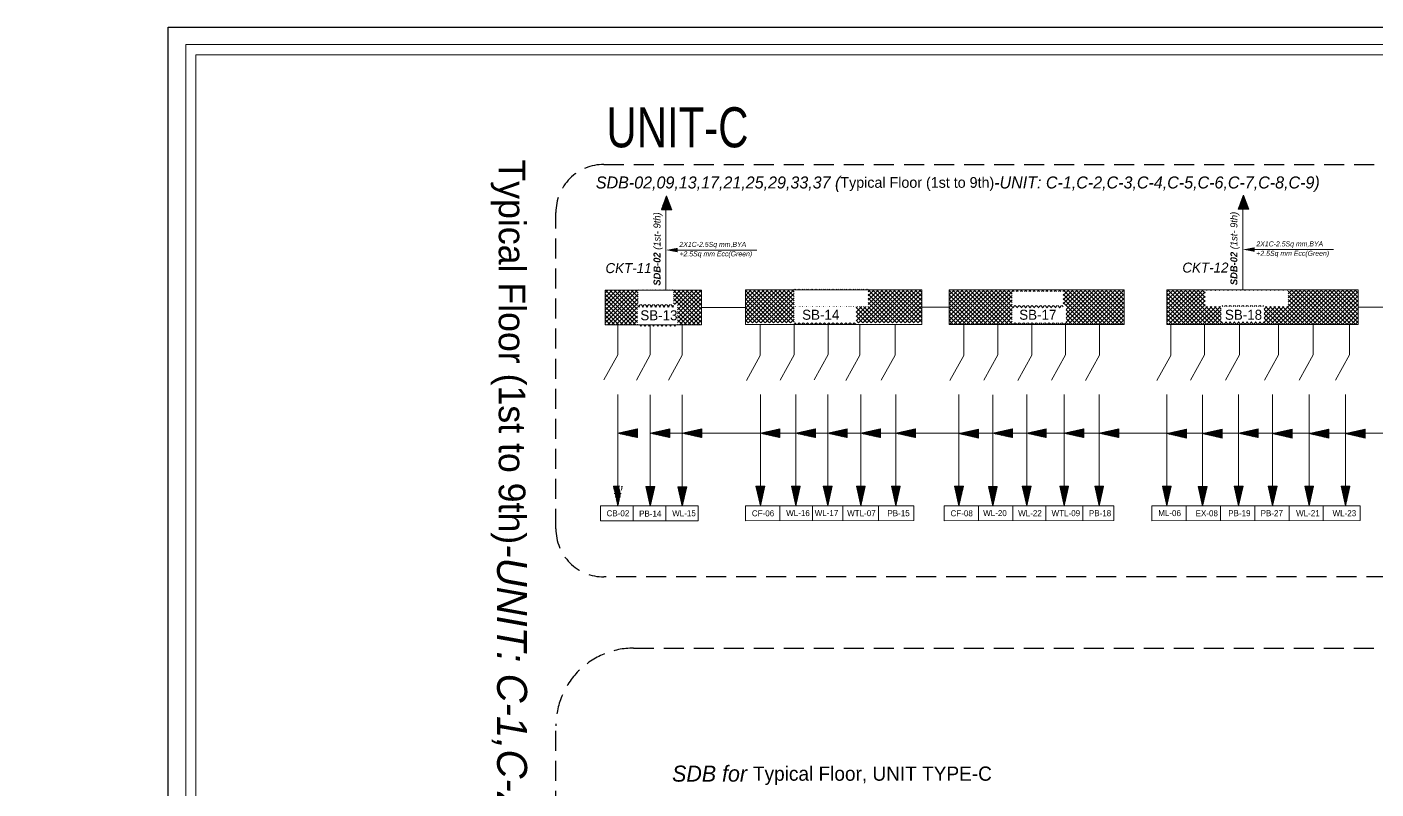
# Model space of a CAD drawing. Header units: inches. Extents: x 109699 to 44449955, y -10987 to 15824140.
# Drawn here: x 215692 to 216367, y -4009 to -3628 of the extents above; entities that cross this region are included whole.
import ezdxf

# ---------------------------------------------------------------- set-up
doc = ezdxf.new("R2010")
doc.units = ezdxf.units.IN
doc.header["$LTSCALE"] = 5
doc.header["$MEASUREMENT"] = 0
doc.linetypes.add('DASHED2', pattern=[0.375, 0.25, -0.125])
doc.linetypes.add('DIVIDE', pattern=[1.25, 0.5, -0.25, 0, -0.25, 0, -0.25])
doc.layers.get('0').update_dxf_attribs({"color": 123})
for name, color, linetype, lineweight in [('@NORMAL', 7, 'Continuous', 5), ('E-CF-Ceiling-Fan', 30, 'Continuous', 13), ('E-CKT-CABLE', 116, 'Continuous', 18), ('E-CKT-TEXT', 135, 'Continuous', 18), ('E-EX-Exhaust-Fan', 190, 'Continuous', 13), ('E-PB-Socket-5A', 203, 'Continuous', 13), ('E-POINT-CABLE', 86, 'Continuous', 18), ('E-SB-Switch-Board', 106, 'Continuous', 18), ('E-SWITCH', 6, 'Continuous', 18), ('E-TP', 11, 'DIVIDE', 18), ('E-WL-Wall-Light', 232, 'Continuous', 15), ('E-WTL-Wall-Tube-Light', 6, 'Continuous', 15), ('Text', 7, 'Continuous', 0), ('WALL-1', 8, 'Continuous', 9)]:
    doc.layers.add(name, color=color, linetype=linetype, lineweight=lineweight)
doc.styles.get("Standard").update_dxf_attribs({"font": 'times.ttf'})
doc.styles.add('style2', font='ARIALN.TTF', dxfattribs={"width": 0.75, "height": 3})
doc.styles.add('TAVE2', font='ROM_____.PFB')

# ---------------------------------------------------------------- blocks, each defined once
blk = doc.blocks.new('zxczxczxcz')
at = {"layer": '@NORMAL'}
for points in [[(177327.5, -15450.1), (175295.2, -15450.1), (175295.2, -14276.8), (177327.5, -14276.8)], [(177319.9, -15442.5), (175302.8, -15442.5), (175302.8, -14284.5), (177319.9, -14284.5)]]:
    blk.add_lwpolyline(points, close=True, dxfattribs=at)
at = {"layer": 'WALL-1', "lineweight": 30}
blk.add_lwpolyline([(177340.9, -15463.5), (175281.8, -15463.5), (175281.8, -14263.5), (177340.9, -14263.5)], close=True, dxfattribs=at)
blk = doc.blocks.new('E-CKT TEXT')
for p, q in [((648438.87, 22105.08), (648437.12, 22112.85)), ((648437.12, 22112.85), (648440.62, 22112.85)), ((648437.16, 22112.65), (648437.36, 22112.85)), ((648437.21, 22112.43), (648437.63, 22112.85)), ((648437.26, 22112.21), (648437.89, 22112.85)), ((648437.31, 22112), (648438.16, 22112.85)), ((648437.36, 22111.78), (648438.43, 22112.85)), ((648437.41, 22111.56), (648438.69, 22112.85)), ((648437.46, 22111.35), (648438.96, 22112.85)), ((648437.51, 22111.13), (648439.22, 22112.85)), ((648437.55, 22110.92), (648439.49, 22112.85)), ((648437.6, 22110.7), (648439.75, 22112.85)), ((648437.65, 22110.48), (648440.02, 22112.85)), ((648437.7, 22110.27), (648440.28, 22112.85)), ((648437.75, 22110.05), (648440.55, 22112.85)), ((648437.8, 22109.83), (648440.57, 22112.6)), ((648437.85, 22109.62), (648440.49, 22112.26)), ((648437.9, 22109.4), (648440.41, 22111.92)), ((648437.94, 22109.18), (648440.34, 22111.58)), ((648437.99, 22108.97), (648440.26, 22111.23)), ((648438.04, 22108.75), (648440.18, 22110.89)), ((648438.09, 22108.54), (648440.11, 22110.55)), ((648438.14, 22108.32), (648440.03, 22110.21)), ((648438.19, 22108.1), (648439.95, 22109.86)), ((648438.24, 22107.89), (648439.87, 22109.52)), ((648438.29, 22107.67), (648439.8, 22109.18)), ((648438.34, 22107.45), (648439.72, 22108.84)), ((648438.38, 22107.24), (648439.64, 22108.49)), ((648438.43, 22107.02), (648439.56, 22108.15)), ((648438.87, 22105.08), (648440.62, 22112.85)), ((648438.48, 22106.8), (648439.49, 22107.81)), ((648438.53, 22106.59), (648439.41, 22107.47)), ((648438.58, 22106.37), (648439.33, 22107.13)), ((648438.63, 22106.16), (648439.26, 22106.78)), ((648438.68, 22105.94), (648439.18, 22106.44)), ((648438.73, 22105.72), (648439.1, 22106.1)), ((648438.77, 22105.51), (648439.02, 22105.76)), ((648438.82, 22105.29), (648438.95, 22105.41))]:
    blk.add_line(p, q)
blk = doc.blocks.new('AR')
at = {"layer": 'E-CKT-CABLE'}
for p, q in [((-271, 449), (0, 548)), ((-182, 415), (-77, 520)), ((-178, 414), (-69, 523)), ((-174, 413), (-61, 526)), ((-170, 411), (-52, 529)), ((-167, 410), (-44, 532)), ((-163, 408), (-36, 535)), ((-159, 407), (-27, 538)), ((-155, 405), (-19, 541)), ((-151, 404), (-11, 544)), ((-147, 402), (-2, 547)), ((-144, 401), (0, 544)), ((-140, 399), (0, 539)), ((-136, 398), (0, 534)), ((-132, 396), (0, 528)), ((-128, 395), (0, 523)), ((0, 548), (0, 346)), ((-271, 449), (0, 346)), ((-270, 449), (-269, 450)), ((-266, 448), (-261, 453)), ((-263, 446), (-253, 456)), ((-259, 445), (-244, 459)), ((-255, 443), (-236, 462)), ((-251, 442), (-228, 465)), ((-247, 440), (-219, 468)), ((-243, 439), (-211, 471)), ((-240, 437), (-203, 474)), ((-236, 436), (-194, 477)), ((-232, 434), (-186, 480)), ((-228, 433), (-178, 483)), ((-224, 432), (-169, 486)), ((-220, 430), (-161, 489)), ((-216, 429), (-153, 493)), ((-213, 427), (-144, 496)), ((-209, 426), (-136, 499)), ((-205, 424), (-128, 502)), ((-201, 423), (-119, 505)), ((-197, 421), (-111, 508)), ((-193, 420), (-102, 511)), ((-190, 418), (-94, 514)), ((-186, 417), (-86, 517)), ((-124, 394), (0, 518)), ((-120, 392), (0, 513)), ((-117, 391), (0, 507)), ((-113, 389), (0, 502)), ((-109, 388), (0, 497)), ((-105, 386), (0, 491)), ((-101, 385), (0, 486)), ((-97, 383), (0, 481)), ((-94, 382), (0, 475)), ((-90, 380), (0, 470)), ((-86, 379), (0, 465)), ((-82, 377), (0, 459)), ((-78, 376), (0, 454)), ((-74, 374), (0, 449)), ((-71, 373), (0, 444)), ((-67, 372), (0, 438)), ((-63, 370), (0, 433)), ((-59, 369), (0, 428)), ((-55, 367), (0, 422)), ((-51, 366), (0, 417)), ((-48, 364), (0, 412)), ((-44, 363), (0, 406)), ((-40, 361), (0, 401)), ((-36, 360), (0, 396)), ((-32, 358), (0, 391)), ((-28, 357), (0, 385)), ((-24, 355), (0, 380)), ((-21, 354), (0, 375)), ((-17, 353), (0, 369)), ((-13, 351), (0, 364)), ((-9, 350), (0, 359)), ((-5, 348), (0, 353)), ((-1, 347), (0, 348))]:
    blk.add_line(p, q, dxfattribs=at)

msp = doc.modelspace()

# ---------------------------------------------------------------- hatches: boundary and pattern name
at = {"layer": 'E-SB-Switch-Board'}
h = msp.add_hatch(dxfattribs=at)
h.set_pattern_fill('ANSI37', color=256, scale=12.003473, angle=180.05046, style=0)
h.set_pattern_definition([(225.050464, (14054.2005, -16746.9632), (1.061901214, -1.060032292), []), (315.050464, (14054.2005, -16746.9632), (1.060032292, 1.061901214), [])])
h.paths.add_polyline_path([(216029.33, -3759.45), (215981.17, -3759.45), (215981.17, -3776.74), (216029.33, -3776.74)])
h.paths.add_polyline_path([(215997.67, -3767.86), (216015.31, -3767.86), (216015.31, -3759.17), (215997.67, -3759.17)])
h.paths.add_polyline_path([(215997.47, -3777.35), (216017.46, -3777.35), (216017.46, -3766.56), (215997.47, -3766.56)])
h = msp.add_hatch(dxfattribs=at)
h.set_pattern_fill('ANSI37', color=256, scale=12.003473, angle=180.05046, style=0)
h.set_pattern_definition([(225.050464, (14060.1228, -16746.7007), (1.061901214, -1.060032292), []), (315.050464, (14060.1228, -16746.7007), (1.060032292, 1.061901214), [])])
h.paths.add_polyline_path([(216139.47, -3759.19), (216051.38, -3759.19), (216051.38, -3775.63), (216139.47, -3775.63)])
h.paths.add_polyline_path([(216075.67, -3767.53), (216112.67, -3767.53), (216112.67, -3758.85), (216075.67, -3758.85)])
h.paths.add_polyline_path([(216075.67, -3776.48), (216106.67, -3776.48), (216106.67, -3767.63), (216075.67, -3767.63)])
h = msp.add_hatch(dxfattribs=at)
h.set_pattern_fill('ANSI37', color=256, scale=12.003473, angle=180.05046, style=0)
h.set_pattern_definition([(225.050464, (14049.2676, -16746.7007), (1.061901214, -1.060032292), []), (315.050464, (14049.2676, -16746.7007), (1.060032292, 1.061901214), [])])
h.paths.add_polyline_path([(216240.67, -3759.19), (216153.17, -3759.19), (216153.17, -3776.48), (216240.67, -3776.48)])
h.paths.add_polyline_path([(216184.67, -3768.2), (216210.17, -3768.2), (216210.17, -3760.13), (216184.67, -3760.13)], flags=16)
h.paths.add_polyline_path([(216184.67, -3775.63), (216211.67, -3775.63), (216211.67, -3767.13), (216184.67, -3767.13)], flags=16)
h = msp.add_hatch(dxfattribs=at)
h.set_pattern_fill('ANSI37', color=256, scale=12.003473, angle=180.05046, style=0)
h.set_pattern_definition([(225.050464, (14027.3197, -16746.7007), (1.061901214, -1.060032292), []), (315.050464, (14027.3197, -16746.7007), (1.060032292, 1.061901214), [])])
h.paths.add_polyline_path([(216357.67, -3759.19), (216262.01, -3759.19), (216262.01, -3776.48), (216357.67, -3776.48)])
h.paths.add_polyline_path([(216281.17, -3767.58), (216322.67, -3767.58), (216322.67, -3759.63), (216281.17, -3759.63)], flags=16)
h.paths.add_polyline_path([(216289.17, -3775.13), (216310.67, -3775.13), (216310.67, -3767.13), (216289.17, -3767.13)], flags=16)

# ---------------------------------------------------------------- linework, layer by layer
at = {"linetype": 'DASHED2', "lineweight": 25, "ltscale": 8}
for points in [[(215980.59, -3696.59), (217061.71, -3696.59, -0.414214), (217085.71, -3720.59), (217085.71, -3878.61, -0.414214), (217061.71, -3902.61), (215980.59, -3902.61, -0.414214), (215956.59, -3878.61), (215956.59, -3720.59, -0.414214)], [(215995.47, -3938.19), (216927.53, -3938.19, -0.414214), (216966.41, -3977.07), (216966.41, -4304.46, -0.414214), (216927.53, -4343.34), (215995.47, -4343.34, -0.414214), (215956.59, -4304.46), (215956.59, -3977.07, -0.414214)]]:
    msp.add_lwpolyline(points, format="xyb", close=True, dxfattribs=at)
at = {"layer": 'E-CKT-CABLE'}
for p, q in [((216011.61, -3759.45), (216011.61, -3719.28)), ((216299.95, -3759.19), (216299.95, -3719.01)), ((216015.49, -3739.36), (216056.99, -3739.36)), ((216303.84, -3739.1), (216345.34, -3739.1)), ((216029.33, -3768.09), (216051.38, -3768.09)), ((216139.47, -3767.83), (216153.17, -3767.83)), ((216357.67, -3767.83), (216375.67, -3767.83))]:
    msp.add_line(p, q, dxfattribs=at)
for points in [[(216017.44, -3740.48), (216017.44, -3738.25), (216011.61, -3739.36)], [(216305.79, -3740.21), (216305.79, -3737.99), (216299.95, -3739.1)]]:
    msp.add_solid(points, dxfattribs=at)
at = {"layer": 'E-CKT-TEXT'}
msp.add_line((216008.54, -3830.85), (216484.67, -3830.85), dxfattribs=at)
at = {"layer": 'E-POINT-CABLE'}
for p, q in [((215987.54, -3776.56), (215987.54, -3791.63)), ((216003.79, -3776.7), (216003.79, -3791.77)), ((216019.79, -3776.74), (216019.79, -3791.81)), ((216058.78, -3776.91), (216058.78, -3791.98)), ((216075.7, -3776.69), (216075.7, -3791.76)), ((216092.62, -3776.48), (216092.62, -3791.54)), ((216108.54, -3776.88), (216108.54, -3791.94)), ((216126.12, -3776.73), (216126.12, -3791.8)), ((216160.56, -3776.91), (216160.56, -3791.98)), ((216177.48, -3776.69), (216177.48, -3791.76)), ((216194.41, -3776.48), (216194.41, -3791.54)), ((216194.41, -3776.88), (216194.41, -3791.94)), ((216211.33, -3776.26), (216211.33, -3791.32)), ((216211.33, -3776.66), (216211.33, -3791.72)), ((216228.25, -3776.44), (216228.25, -3791.51)), ((216228.25, -3776.84), (216228.25, -3791.91)), ((216263.91, -3776.48), (216263.91, -3791.98)), ((216280.83, -3776.69), (216280.83, -3791.76)), ((216298.33, -3776.69), (216298.33, -3791.76)), ((216317.83, -3776.69), (216317.83, -3791.76)), ((216335.06, -3776.69), (216335.06, -3791.76)), ((216353.28, -3776.69), (216353.28, -3791.76)), ((215987.54, -3811.57), (215987.54, -3867.17)), ((216003.79, -3811.71), (216003.79, -3867.32)), ((216019.79, -3811.75), (216019.79, -3867.35)), ((216058.79, -3811.48), (216058.79, -3867.09)), ((216076.52, -3811.48), (216076.52, -3867.09)), ((216092.44, -3811.48), (216092.44, -3867.09)), ((216109.02, -3811.49), (216109.02, -3867.09)), ((216126.52, -3811.49), (216126.52, -3867.09)), ((216158.07, -3811.48), (216158.07, -3867.09)), ((216174.98, -3811.7), (216174.98, -3867.31)), ((216191.91, -3811.48), (216191.91, -3867.09)), ((216210.67, -3811.48), (216210.67, -3867.09)), ((216228.17, -3811.48), (216228.17, -3867.09)), ((216261.92, -3811.48), (216261.92, -3867.09)), ((216279.83, -3811.7), (216279.83, -3867.31)), ((216297.83, -3811.48), (216297.83, -3867.09)), ((216314.83, -3811.48), (216314.83, -3867.09)), ((216333.06, -3811.48), (216333.06, -3867.09)), ((216351.28, -3811.48), (216351.28, -3867.09)), ((216011.63, -3867.13), (216011.63, -3874.56)), ((216068.5, -3867.09), (216068.5, -3874.51)), ((216068.5, -3867.09), (216068.5, -3874.51)), ((216084.83, -3867.09), (216084.83, -3874.51)), ((216100.02, -3867.09), (216100.02, -3874.51)), ((216100.02, -3867.09), (216100.02, -3874.51)), ((216117.78, -3867.09), (216117.78, -3874.51)), ((216117.78, -3867.09), (216117.78, -3874.51)), ((216167.78, -3867.09), (216167.78, -3874.51)), ((216184.98, -3867.09), (216184.98, -3874.51)), ((216201.48, -3867.09), (216201.48, -3874.51)), ((216219.99, -3867.09), (216219.99, -3874.51)), ((216235.49, -3867.09), (216235.49, -3874.51)), ((216271.63, -3867.09), (216271.63, -3874.51)), ((216288.74, -3867.09), (216288.74, -3874.53)), ((216305.94, -3867.09), (216305.94, -3874.51)), ((216323.17, -3867.09), (216323.17, -3874.51)), ((216340.17, -3874.51), (216340.17, -3867.09))]:
    msp.add_line(p, q, dxfattribs=at)
for points in [[(215978.95, -3874.56), (215995.27, -3874.56), (215995.27, -3867.13), (215978.95, -3867.13)], [(215995.27, -3867.13), (216027.78, -3867.13), (216027.78, -3874.56), (215995.2, -3874.56)], [(216051.38, -3867.09), (216135.54, -3867.09), (216135.54, -3874.51), (216051.38, -3874.54)], [(216150.67, -3867.09), (216235.49, -3867.09), (216235.49, -3874.51), (216150.67, -3874.54)], [(216254.51, -3867.09), (216358.67, -3867.09), (216358.67, -3874.51), (216254.51, -3874.54)]]:
    msp.add_lwpolyline(points, close=True, dxfattribs=at)
at = {"layer": 'E-SB-Switch-Board'}
for points in [[(215981.17, -3776.74), (216029.33, -3776.74), (216029.33, -3759.45), (215981.17, -3759.45)], [(216051.38, -3776.48), (216139.47, -3776.48), (216139.47, -3759.19), (216051.38, -3759.19)], [(216153.17, -3776.48), (216240.67, -3776.48), (216240.67, -3759.19), (216153.17, -3759.19)], [(216262.01, -3776.48), (216357.67, -3776.48), (216357.67, -3759.19), (216262.01, -3759.19)]]:
    msp.add_lwpolyline(points, close=True, dxfattribs=at)
at = {"layer": 'E-SWITCH'}
for p, q in [((215987.54, -3791.63), (215980.56, -3804.24)), ((216003.79, -3791.77), (215996.81, -3804.39)), ((216019.79, -3791.81), (216012.81, -3804.42)), ((216058.78, -3791.98), (216051.8, -3804.59)), ((216075.7, -3791.76), (216068.72, -3804.38)), ((216092.62, -3791.54), (216085.64, -3804.16)), ((216108.54, -3791.94), (216101.56, -3804.56)), ((216126.12, -3791.8), (216119.14, -3804.41)), ((216160.56, -3791.98), (216153.58, -3804.59)), ((216177.48, -3791.76), (216170.5, -3804.38)), ((216194.41, -3791.94), (216187.43, -3804.56)), ((216211.33, -3791.72), (216204.35, -3804.34)), ((216228.25, -3791.91), (216221.27, -3804.52)), ((216263.91, -3791.98), (216256.93, -3804.59)), ((216280.83, -3791.76), (216273.85, -3804.38)), ((216298.33, -3791.76), (216291.35, -3804.38)), ((216317.83, -3791.76), (216310.85, -3804.38)), ((216335.06, -3791.76), (216328.08, -3804.38)), ((216353.28, -3791.76), (216346.3, -3804.38))]:
    msp.add_line(p, q, dxfattribs=at)

# ---------------------------------------------------------------- block references
at = {"layer": 'E-CF-Ceiling-Fan', "color": 1, "xscale": 1.261437301517695, "yscale": 1.261437301517695, "zscale": 1.261437301517695}
for p in [(-601906.19, -31751.26), (-601806.91, -31751.26)]:
    msp.add_blockref('E-CKT TEXT', p, dxfattribs=at)
at = {"layer": 'E-CKT-CABLE', "xscale": -0.02594956736979771, "yscale": 0.02594956736979771, "zscale": 0.02594956734627435, "rotation": 90}
for p in [(216023.53, -3719.28), (216311.88, -3719.01)]:
    msp.add_blockref('AR', p, dxfattribs=at)
at = {"layer": 'E-CKT-TEXT', "xscale": 1.261437301520496, "yscale": 1.261437301520496, "zscale": 1.261437301520496, "rotation": 270}
for p in [(188103.37, 814134.13), (188119.62, 814134.13), (188135.62, 814134.13), (188174.62, 814134.13), (188192.35, 814134.13), (188208.26, 814134.13), (188224.84, 814134.13), (188242.35, 814134.13), (188273.9, 814133.95), (188290.81, 814134.13), (188307.74, 814134.13), (188326.5, 814134.13), (188344, 814134.13), (188377.75, 814133.95), (188395.66, 814133.95), (188413.66, 814134.13), (188430.66, 814133.95), (188448.89, 814133.95), (188467.11, 814133.95)]:
    msp.add_blockref('E-CKT TEXT', p, dxfattribs=at)
at = {"layer": 'E-EX-Exhaust-Fan', "color": 1, "xscale": 1.261437301517695, "yscale": 1.261437301517695, "zscale": 1.261437301517695}
msp.add_blockref('E-CKT TEXT', (-601685.15, -31751.48), dxfattribs=at)
at = {"layer": 'E-PB-Socket-5A', "color": 1, "xscale": 1.261437301517695, "yscale": 1.261437301517695, "zscale": 1.261437301517695}
for p in [(-601961.19, -31751.49), (-601736.81, -31751.26), (-601667.15, -31751.26), (-601650.15, -31751.26)]:
    msp.add_blockref('E-CKT TEXT', p, dxfattribs=at)
at = {"layer": 'E-TP', "color": 1, "xscale": 1.261437301517695, "yscale": 1.261437301517695, "zscale": 1.261437301517695}
msp.add_blockref('E-CKT TEXT', (-601977.44, -31751.34), dxfattribs=at)
at = {"layer": 'E-WL-Wall-Light', "color": 1, "xscale": 1.261437301517695, "yscale": 1.261437301517695, "zscale": 1.261437301517695}
for p in [(-601945.19, -31751.52), (-601888.46, -31751.26), (-601872.54, -31751.26), (-601790, -31751.48), (-601773.07, -31751.26), (-601631.92, -31751.26), (-601613.7, -31751.26)]:
    msp.add_blockref('E-CKT TEXT', p, dxfattribs=at)
at = {"layer": 'E-WTL-Wall-Tube-Light', "color": 1, "xscale": 1.261437301517695, "yscale": 1.261437301517695, "zscale": 1.261437301517695}
for p in [(-601855.96, -31751.26), (-601838.46, -31751.26), (-601754.31, -31751.26), (-601703.06, -31751.26)]:
    msp.add_blockref('E-CKT TEXT', p, dxfattribs=at)
at = {"layer": 'WALL-1', "linetype": 'Continuous', "xscale": 0.6583637491200001, "yscale": 0.6583637491200001, "zscale": 0.6583637491200001}
msp.add_blockref('zxczxczxcz', (100363.62, 5762.61), dxfattribs=at)

# ---------------------------------------------------------------- texts
at = {"layer": 'E-CF-Ceiling-Fan', "color": 1, "char_height": 3, "width": 10.9021, "attachment_point": 1}
for s, insert in [('{\\fCentury Gothic|b0|i0|c0|p34;\\C256;CF-06}', (216054.56, -3869.34)), ('{\\fCentury Gothic|b0|i0|c0|p34;\\C256;CF-08}', (216153.85, -3869.34))]:
    msp.add_mtext(s, dxfattribs=dict(at, insert=insert))
at = {"layer": 'E-CKT-TEXT', "color": 1, "attachment_point": 1}
for s, insert, char_height, width in [('{\\fCentury Gothic|b0|i1|c0|p34;\\C256;SDB-02,09,13,17,21,25,29,33,37 (\\A1;\\fCentury Gothic|b0|i0|c0|p34;\\H0.88889x;Typical Floor (1st to 9th)\\A0;\\fCentury Gothic|b0|i1|c0|p34;\\H1.125x;-UNIT: C-1,C-2,C-3,C-4,C-5,C-6,C-7,C-8,C-9)}', (215976.56, -3702.6), 6, 391.5294), ('{\\fCentury Gothic|b0|i1|c0|p34;\\C256;2X1C-2.5Sq mm,BYA}', (216018.36, -3735.28), 2.5, 41.3635), ('{\\fCentury Gothic|b0|i1|c0|p34;\\C256;2X1C-2.5Sq mm,BYA}', (216306.71, -3735.02), 2.5, 41.3635), ('{\\fCentury Gothic|b0|i1|c0|p34;\\C256;+2.5Sq mm Ecc(Green) }', (216018.36, -3740), 2.5, 41.3635), ('{\\fCentury Gothic|b0|i1|c0|p34;\\C256;+2.5Sq mm Ecc(Green) }', (216306.71, -3739.74), 2.5, 41.3635), ('{\\fCentury Gothic|b0|i1|c0|p34;\\C256;CKT-11}', (215981.38, -3745.87), 5, 24.1526), ('{\\fCentury Gothic|b0|i1|c0|p34;\\C256;CKT-12}', (216269.73, -3745.61), 5, 24.1526)]:
    msp.add_mtext(s, dxfattribs=dict(at, insert=insert, char_height=char_height, width=width))
at = {"layer": 'E-CKT-TEXT', "color": 1, "char_height": 3.5, "width": 48.6814, "attachment_point": 1, "rotation": 90}
for insert in [(216005.39, -3757.17), (216293.73, -3756.91)]:
    msp.add_mtext('{\\fCentury Gothic|b1|i1|c0|p34;\\C256;SDB-02\\fCentury Gothic|b0|i1|c0|p34; (1st- 9th)}', dxfattribs=dict(at, insert=insert))
at = {"layer": 'E-CKT-TEXT', "insert": (216014.68, -3996.88), "char_height": 8, "width": 184.8775, "attachment_point": 1, "style": 'TAVE2'}
msp.add_mtext('{\\fCentury Gothic|b0|i1|c0|p34;SDB for \\A1;\\fCentury Gothic|b0|i0|c0|p34;\\H0.88889x;Typical Floor, UNIT TYPE-C}', dxfattribs=at)
at = {"layer": 'E-EX-Exhaust-Fan', "color": 1, "insert": (216276.35, -3869.34), "char_height": 3, "width": 10.9021, "attachment_point": 1}
msp.add_mtext('{\\fCentury Gothic|b0|i0|c0|p34;\\C256;EX-08}', dxfattribs=at)
at = {"layer": 'E-PB-Socket-5A', "color": 1, "char_height": 3, "width": 10.9021, "attachment_point": 1}
for s, insert in [('{\\fCentury Gothic|b0|i0|c0|p34;\\C256;PB-14}', (215998.19, -3869.48)), ('{\\fCentury Gothic|b0|i0|c0|p34;\\C256;PB-15}', (216122.29, -3869.28)), ('{\\fCentury Gothic|b0|i0|c0|p34;\\C256;PB-18}', (216223, -3869.28)), ('{\\fCentury Gothic|b0|i0|c0|p34;\\C256;PB-19}', (216292.64, -3869.28)), ('{\\fCentury Gothic|b0|i0|c0|p34;\\C256;PB-27}', (216308.84, -3869.28))]:
    msp.add_mtext(s, dxfattribs=dict(at, insert=insert))
at = {"layer": 'E-SB-Switch-Board', "color": 1, "char_height": 5, "attachment_point": 1}
for s, insert, width in [('{\\fCentury Gothic|b0|i0|c0|p34;\\C256;SB-14}', (216079.68, -3769.18), 41.3327), ('{\\fCentury Gothic|b0|i0|c0|p34;\\C256;SB-17}', (216188.18, -3769.18), 40.6446), ('{\\fCentury Gothic|b0|i0|c0|p34;\\C256;SB-18}', (216290.99, -3769.18), 24.1526), ('{\\fCentury Gothic|b0|i0|c0|p34;\\C256;SB-13}', (215998.81, -3769.44), 24.1526)]:
    msp.add_mtext(s, dxfattribs=dict(at, insert=insert, width=width))
at = {"layer": 'E-TP', "color": 1, "insert": (215981.93, -3869.33), "char_height": 3, "width": 10.9021, "attachment_point": 1}
msp.add_mtext('{\\fCentury Gothic|b0|i0|c0|p34;\\C256;CB-02}', dxfattribs=at)
at = {"layer": 'E-WL-Wall-Light', "color": 1, "char_height": 3, "attachment_point": 1}
for s, insert, width in [('{\\fCentury Gothic|b0|i0|c0|p34;\\C256;WL-15}', (216014.72, -3869.29), 10.9021), ('{\\fCentury Gothic|b0|i0|c0|p34;\\C256;WL-16}', (216071.7, -3869.25), 10.9021), ('{\\fCentury Gothic|b0|i0|c0|p34;\\C256;WL-17}', (216085.96, -3869.25), 12.7336), ('{\\fCentury Gothic|b0|i0|c0|p34;\\C256;WL-20}', (216170.16, -3869.25), 14.2676), ('{\\fCentury Gothic|b0|i0|c0|p34;\\C256;WL-22}', (216187.65, -3869.28), 14.2676), ('{\\fCentury Gothic|b0|i0|c0|p34;\\C256;WL-21}', (216326.56, -3869.28), 14.2676), ('{\\fCentury Gothic|b0|i0|c0|p34;\\C256;WL-23}', (216344.79, -3869.28), 14.2676)]:
    msp.add_mtext(s, dxfattribs=dict(at, insert=insert, width=width))
at = {"layer": 'E-WTL-Wall-Tube-Light', "color": 1, "char_height": 3, "attachment_point": 1}
for s, insert, width in [('{\\fCentury Gothic|b0|i0|c0|p34;\\C256;WTL-07}', (216102.19, -3869.28), 14.7879), ('{\\fCentury Gothic|b0|i0|c0|p34;\\C256;WTL-09}', (216204.35, -3869.28), 14.7879), ('{\\fCentury Gothic|b0|i0|c0|p34;\\C256;ML-06}', (216257.65, -3869.25), 24.0847)]:
    msp.add_mtext(s, dxfattribs=dict(at, insert=insert, width=width))
at = {"layer": 'Text', "insert": (216017.37, -3688.33, 0.48), "char_height": 20, "width": 44.9254, "attachment_point": 8, "style": 'style2'}
msp.add_mtext('{\\fArial|b0|i0|c162|p34;\\PUN\\fArial|b0|i0|c0|p34;I\\fArial|b0|i0|c162|p34;T-\\fArial|b0|i0|c0|p34;C}', dxfattribs=at)
at = {"layer": 'Text', "insert": (215942.22, -3694.06), "char_height": 15, "width": 750.5724, "attachment_point": 1, "rotation": 270, "style": 'TAVE2'}
msp.add_mtext('\\A1;\\pt450;{\\fCentury Gothic|b0|i0|c0|p34;\\H0.88889x;Typical Floor (1st to 9th)\\A0;\\fCentury Gothic|b0|i1|c0|p34;\\H1.125x;-UNIT: C-1,C-2,C-3,C-4,C-5,C-6,C-7,C-8,C-9)}', dxfattribs=at)

doc.saveas('drawing.dxf')
